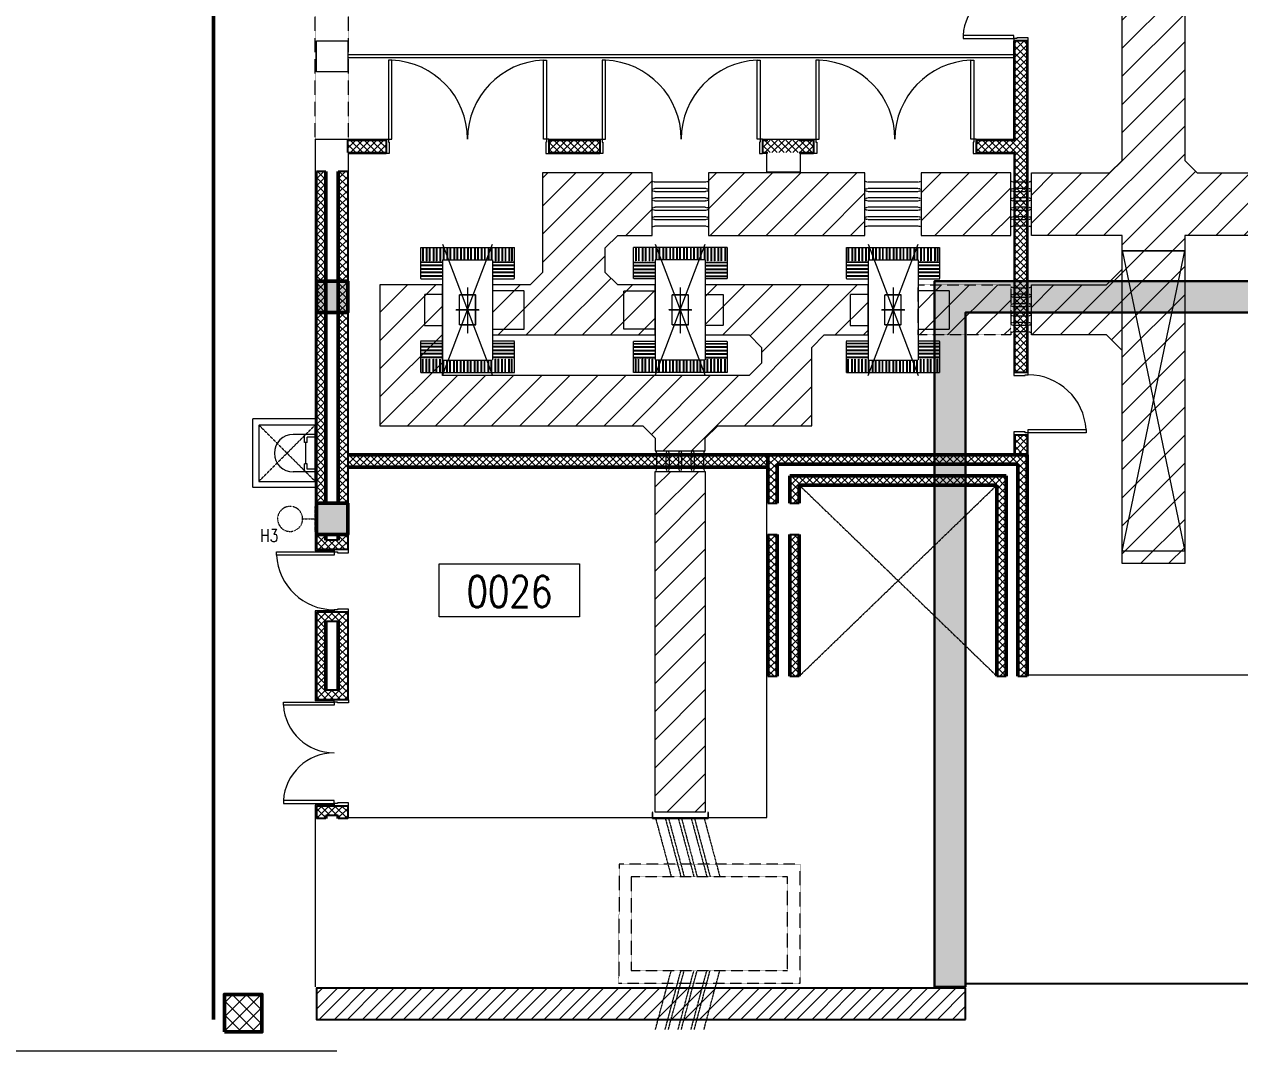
# Model space of a CAD drawing. Header units: inches. Extents: x 228171 to 360635, y 96017 to 200731.
# Drawn here: x 295828 to 315250, y 96431 to 112837 of the extents above; entities that cross this region are included whole.
import ezdxf
from ezdxf.enums import TextEntityAlignment as Align

# ---------------------------------------------------------------- set-up
doc = ezdxf.new("R2010")
doc.units = ezdxf.units.IN
doc.header["$MEASUREMENT"] = 0
for name, pattern in [('Lower Floor$0$1841-3002-001$0$HIDDEN', [9.525, 6.35, -3.175]), ('Lower Floor$0$HIDDEN', [9.525, 6.35, -3.175]), ('Lower Floor$0$HIDDEN2', [4.7625, 3.175, -1.5875])]:
    doc.linetypes.add(name, pattern=pattern)
for name, color, linetype, lineweight in [('COLUMN - Lower Floor$0$A-G250-M-Walls-Blockwork-BP8A', 251, 'Continuous', 25), ('COLUMN - Lower Floor$0$A-G250-M-Walls-Concrete', 251, 'Continuous', 30), ('COLUMN - Lower Floor$0$A-G26-M-Columns-Concrete', 251, 'Continuous', 50), ('COLUMN - Lower Floor$0$A-G26-M-Columns-Concrete-BP8A', 251, 'Continuous', 50), ('COLUMN - Lower Floor$0$A-G262-H-Columns', 251, 'Continuous', 9), ('COLUMN - Lower Floor$0$A-G262-H-Columns-BP8A', 251, 'Continuous', 9), ('Lower Floor$0$A-G250-G-Walls-Low-Level', 251, 'Continuous', 15), ('Lower Floor$0$A-G250-H-Trench', 251, 'Continuous', 9), ('Lower Floor$0$A-G250-M-Trench', 251, 'Continuous', 9), ('Lower Floor$0$A-G250-M-Walls-Blockwork', 251, 'Continuous', 25), ('Lower Floor$0$A-G252-H-Internal-Walls', 251, 'Continuous', 9), ('Lower Floor$0$A-G312-M-Wall-Finish-Plaster', 7, 'Continuous', 15), ('Lower Floor$0$A-G322-M-Door', 251, 'Continuous', 15), ('Lower Floor$0$A-G4-M-Furniture-and-Fittings', 251, 'Continuous', 9), ('Lower Floor$0$A-G541-M-Wall-Lights-100', 251, 'Lower Floor$0$HIDDEN2', 9), ('Lower Floor$0$A-Z036-G-Void-Symbology', 251, 'Continuous', 9), ('Lower Floor$0$Z-Z001-S-Room-Name-Identification-250', 7, 'Continuous', 25), ('Lower Floor$0$Z-Z020-A-Xref', 251, 'Continuous', 25)]:
    doc.layers.add(name, color=color, linetype=linetype, lineweight=lineweight)
doc.layers.add('Lower Floor$0$A-G541-M-Light-Symbol-Text-100', color=251, linetype='Continuous', lineweight=9, plot=False)
doc.layers.add('Z-Z020-A-Xref', color=7, linetype='Continuous')
doc.styles.add('Lower Floor$0$ST1', font='romans.shx', dxfattribs={"width": 0.8})
doc.styles.add('Lower Floor$0$Tag-RomanS', font='romans.shx', dxfattribs={"width": 0.8})
pattern_1 = [(45, (189220.63, 257263.14), (-224.5064, 224.5064), [])]
pattern_2 = [(45, (189220.635, 257263.144), (-56.1266, 56.1266), []), (135, (189220.635, 257263.144), (-56.1266, -56.1266), [])]

# ---------------------------------------------------------------- blocks, each defined once
blk = doc.blocks.new('COLUMN - Lower Floor')
at = {"layer": 'COLUMN - Lower Floor$0$A-G262-H-Columns'}
for points in [[(121650, -159812), (121150, -159812), (121150, -148532), (121150, -148532), (134025, -148532), (134025, -142332), (136425, -142332), (136425, -131229), (126875, -131229), (126875, -131074), (121057, -125821), (121393, -125452), (127239, -130729), (136925, -130729), (136925, -142832), (134525, -142832), (134525, -149032), (121650, -149032), (121650, -159812)], [(111775, -148532), (111275, -148532), (111275, -149032), (111775, -149032)], [(111775, -152082), (111275, -152082), (111275, -152582), (111775, -152582)]]:
    blk.add_hatch(color=256, dxfattribs=at).paths.add_polyline_path(points)
at = {"layer": 'COLUMN - Lower Floor$0$A-G262-H-Columns-BP8A'}
h = blk.add_hatch(dxfattribs=at)
h.set_pattern_fill('ANSI31', color=256, scale=100, style=0)
h.set_pattern_definition([(45, (0, 0), (-224.5064, 224.5064), [])])
h.paths.add_polyline_path([(121650, -160332), (121650, -159832), (111275, -159832), (111275, -160332)])
h = blk.add_hatch(dxfattribs=at)
h.set_pattern_fill('ANSI37', color=256, scale=50, style=0)
h.set_pattern_definition([(45, (0, 0), (-112.2532, 112.2532), []), (135, (0, 0), (-112.2532, -112.2532), [])])
h.paths.add_polyline_path([(109805, -160532), (110405, -160532), (110405, -159932), (109805, -159932)])
at = {"layer": 'COLUMN - Lower Floor$0$A-G250-M-Walls-Blockwork-BP8A', "elevation": 0}
blk.add_lwpolyline([(121650, -160332), (121650, -159832), (111275, -159832), (111275, -160332), (121650, -160332)], close=True, dxfattribs=at)
at = {"layer": 'COLUMN - Lower Floor$0$A-G250-M-Walls-Concrete'}
blk.add_lwpolyline([(121650, -159812), (121150, -159812), (121150, -148532), (121150, -148532), (134025, -148532), (134025, -142332), (136425, -142332), (136425, -131229), (126875, -131229), (126875, -131074), (121057, -125821), (121393, -125452), (127239, -130729), (136925, -130729), (136925, -142832), (134525, -142832), (134525, -149032), (121650, -149032), (121650, -159812)], close=True, dxfattribs=at)
at = {"layer": 'COLUMN - Lower Floor$0$A-G26-M-Columns-Concrete'}
for points in [[(111775, -148532), (111275, -148532), (111275, -149032), (111775, -149032)], [(111775, -152082), (111275, -152082), (111275, -152582), (111775, -152582)]]:
    blk.add_lwpolyline(points, close=True, dxfattribs=at)
at = {"layer": 'COLUMN - Lower Floor$0$A-G26-M-Columns-Concrete-BP8A'}
blk.add_lwpolyline([(109805, -160532), (110405, -160532), (110405, -159932), (109805, -159932)], close=True, dxfattribs=at)
blk = doc.blocks.new('Lower Floor$0$d1700-230')
at = {"layer": 'Lower Floor$0$A-G322-M-Door'}
for points in [[(118932, -144096), (118932, -143284), (118882, -143284), (118882, -144096)], [(120456, -144096), (120456, -143284), (120506, -143284), (120506, -144096)], [(118894, -144146), (118882, -144146), (118882, -144096), (118844, -144096), (118844, -144326), (118894, -144326)], [(120494, -144146), (120506, -144146), (120506, -144096), (120544, -144096), (120544, -144326), (120494, -144326)]]:
    blk.add_lwpolyline(points, close=True, dxfattribs=at)
for centre, start, end in [((118879, -144097), 0.0792, 86.2819), ((120509, -144097), 93.7181, 179.9208)]:
    blk.add_arc(centre, 815, start, end, dxfattribs=at)
blk = doc.blocks.new('Lower Floor$0$d2600-230')
at = {"layer": 'Lower Floor$0$A-G322-M-Door'}
for points in [[(88, 230), (88, 1492), (38, 1492), (38, 230)], [(2512, 230), (2512, 1492), (2562, 1492), (2562, 230)]]:
    blk.add_lwpolyline(points, close=True, dxfattribs=at)
for points in [[(50, 180), (50, 0), (0, 0), (0, 230), (38, 230), (38, 180), (50, 180)], [(2550, 180), (2550, 0), (2600, 0), (2600, 230), (2562, 230), (2562, 180), (2550, 180)]]:
    blk.add_lwpolyline(points, dxfattribs=at)
for centre, start, end in [((36, 229), 0.0324, 87.652), ((2564, 229), 92.348, 179.9676)]:
    blk.add_arc(centre, 1264, start, end, dxfattribs=at)
blk = doc.blocks.new('Lower Floor$0$d1000-230')
at = {"layer": 'Lower Floor$0$A-G322-M-Door'}
for p, q in [((-962, 180), (-962, 230)), ((-950, 180), (-962, 180)), ((-38, 180), (-50, 180))]:
    blk.add_line(p, q, dxfattribs=at)
blk.add_lwpolyline([(-88, 1154), (-38, 1154), (-38, 230), (-88, 230)], close=True, dxfattribs=at)
for points in [[(-962, 230), (-1000, 230), (-1000, 0), (-950, 0), (-950, 180)], [(-50, 180), (-50, 0), (0, 0), (0, 230), (-38, 230), (-38, 180)]]:
    blk.add_lwpolyline(points, dxfattribs=at)
blk.add_arc((-36, 229), 926, 93.2289, 179.9647, dxfattribs=at)
blk = doc.blocks.new('Lower Floor$0$tr')
at = {"linetype": 'Lower Floor$0$HIDDEN', "ltscale": 0.02}
for p, q in [((306, 903), (-306, 903)), ((-306, 903), (-306, 399)), ((306, 399), (306, 903)), ((-1000, -750), (-1000, 749)), ((-500, 749), (-1000, 749)), ((-1000, 714), (-785, 714)), ((-1000, 704), (-785, 704)), ((-1000, 670), (-785, 670)), ((-1000, 660), (-785, 660)), ((-1000, 609), (-785, 609)), ((-1000, 599), (-785, 599)), ((-785, 704), (-785, 714)), ((-785, 660), (-785, 670)), ((-785, 599), (-785, 609)), ((-766, 749), (-766, 399)), ((-756, 749), (-756, 399)), ((-716, 749), (-716, 399)), ((-706, 749), (-706, 399)), ((-656, 749), (-656, 399)), ((-646, 749), (-646, 399)), ((-606, 749), (-606, 399)), ((-596, 749), (-596, 399)), ((-546, 749), (-546, 399)), ((-536, 749), (-536, 399)), ((-500, 399), (-500, 749)), ((500, 749), (500, 399)), ((1000, 749), (500, 749)), ((534, 749), (534, 399)), ((544, 749), (544, 399)), ((584, 749), (584, 399)), ((594, 749), (594, 399)), ((644, 749), (644, 399)), ((654, 749), (654, 399)), ((694, 749), (694, 399)), ((704, 749), (704, 399)), ((754, 749), (754, 399)), ((764, 749), (764, 399)), ((785, 704), (785, 714)), ((1000, 714), (785, 714)), ((1000, 704), (785, 704)), ((785, 660), (785, 670)), ((1000, 670), (785, 670)), ((1000, 660), (785, 660)), ((785, 599), (785, 609)), ((1000, 609), (785, 609)), ((1000, 599), (785, 599)), ((1000, -750), (1000, 749)), ((-1000, 560), (-785, 560)), ((-1000, 550), (-785, 550)), ((-1000, 499), (-785, 499)), ((-1000, 489), (-785, 489)), ((-1000, 450), (-785, 450)), ((-1000, 440), (-785, 440)), ((-1000, 389), (-800, 389)), ((-800, -400), (-800, 400)), ((-800, 400), (800, 400)), ((-785, 550), (-785, 560)), ((-785, 489), (-785, 499)), ((-785, 440), (-785, 450)), ((785, 550), (785, 560)), ((1000, 560), (785, 560)), ((1000, 550), (785, 550)), ((785, 489), (785, 499)), ((1000, 499), (785, 499)), ((1000, 489), (785, 489)), ((785, 440), (785, 450)), ((1000, 450), (785, 450)), ((1000, 440), (785, 440)), ((800, -400), (800, 400)), ((1000, 389), (800, 389)), ((-1000, 379), (-800, 379)), ((-1000, 340), (-800, 340)), ((-1000, 330), (-800, 330)), ((-1000, 279), (-800, 279)), ((-1000, 269), (-800, 269)), ((-1000, 230), (-800, 230)), ((-1000, 220), (-800, 220)), ((1000, 379), (800, 379)), ((1000, 340), (800, 340)), ((1000, 330), (800, 330)), ((1000, 279), (800, 279)), ((1000, 269), (800, 269)), ((1000, 230), (800, 230)), ((1000, 220), (800, 220)), ((-1000, 169), (-800, 169)), ((-1000, 159), (-800, 159)), ((-1000, 120), (-800, 120)), ((-1000, 110), (-800, 110)), ((-1000, 59), (-800, 59)), ((-1000, 49), (-800, 49)), ((-1000, 10), (-800, 10)), ((240, 130), (-240, 130)), ((-240, -130), (-240, 130)), ((-240, 129), (-240, -131)), ((240, 129), (-240, 129)), ((0, -186), (0, 186)), ((0, 185), (0, -186)), ((240, -130), (240, 130)), ((240, 129), (240, -131)), ((1000, 169), (800, 169)), ((1000, 159), (800, 159)), ((1000, 120), (800, 120)), ((1000, 110), (800, 110)), ((1000, 59), (800, 59)), ((1000, 49), (800, 49)), ((1000, 10), (800, 10)), ((-1000, 0), (-800, 0)), ((-1000, -51), (-800, -51)), ((-1000, -61), (-800, -61)), ((-1000, -100), (-800, -100)), ((-1000, -110), (-800, -110)), ((-1000, -161), (-800, -161)), ((-1000, -171), (-800, -171)), ((-357, 0), (376, 0)), ((-357, 0), (376, 0)), ((240, -130), (-240, -130)), ((240, -131), (-240, -131)), ((1000, 0), (800, 0)), ((1000, -51), (800, -51)), ((1000, -61), (800, -61)), ((1000, -100), (800, -100)), ((1000, -110), (800, -110)), ((1000, -161), (800, -161)), ((1000, -171), (800, -171)), ((-1000, -210), (-800, -210)), ((-1000, -220), (-800, -220)), ((-1000, -271), (-800, -271)), ((-1000, -281), (-800, -281)), ((-1000, -320), (-800, -320)), ((-1000, -330), (-800, -330)), ((-1000, -381), (-800, -381)), ((1000, -210), (800, -210)), ((1000, -220), (800, -220)), ((1000, -271), (800, -271)), ((1000, -281), (800, -281)), ((1000, -320), (800, -320)), ((1000, -330), (800, -330)), ((1000, -381), (800, -381)), ((-1000, -391), (-800, -391)), ((-1000, -430), (-785, -430)), ((-1000, -440), (-785, -440)), ((-1000, -491), (-785, -491)), ((-1000, -501), (-785, -501)), ((-1000, -540), (-785, -540)), ((-1000, -550), (-785, -550)), ((-800, -400), (800, -400)), ((-785, -440), (-785, -430)), ((-785, -501), (-785, -491)), ((-785, -550), (-785, -540)), ((-766, -400), (-766, -750)), ((-756, -400), (-756, -750)), ((-716, -400), (-716, -750)), ((-706, -400), (-706, -750)), ((-656, -400), (-656, -750)), ((-646, -400), (-646, -750)), ((-606, -400), (-606, -750)), ((-596, -400), (-596, -750)), ((-546, -400), (-546, -750)), ((-536, -400), (-536, -750)), ((-500, -750), (-500, -400)), ((-246, -400), (-246, -686)), ((246, -686), (246, -400)), ((500, -400), (500, -750)), ((534, -400), (534, -750)), ((544, -400), (544, -750)), ((584, -400), (584, -750)), ((594, -400), (594, -750)), ((644, -400), (644, -750)), ((654, -400), (654, -750)), ((694, -400), (694, -750)), ((704, -400), (704, -750)), ((754, -400), (754, -750)), ((764, -400), (764, -750)), ((1000, -430), (785, -430)), ((1000, -440), (785, -440)), ((785, -501), (785, -491)), ((1000, -491), (785, -491)), ((1000, -501), (785, -501)), ((785, -550), (785, -540)), ((1000, -540), (785, -540)), ((1000, -550), (785, -550)), ((1000, -391), (800, -391)), ((-1000, -601), (-785, -601)), ((-1000, -611), (-785, -611)), ((-1000, -650), (-785, -650)), ((-1000, -660), (-785, -660)), ((-1000, -711), (-785, -711)), ((-1000, -721), (-785, -721)), ((-1000, -750), (-500, -750)), ((-785, -611), (-785, -601)), ((-785, -660), (-785, -650)), ((-785, -721), (-785, -711)), ((-246, -686), (246, -686)), ((500, -750), (1000, -750)), ((785, -611), (785, -601)), ((1000, -601), (785, -601)), ((1000, -611), (785, -611)), ((785, -660), (785, -650)), ((1000, -650), (785, -650)), ((1000, -660), (785, -660)), ((785, -721), (785, -711)), ((1000, -711), (785, -711)), ((1000, -721), (785, -721))]:
    blk.add_line(p, q, dxfattribs=at)
blk = doc.blocks.new('Lower Floor$0$tag-roomname')
at = {"linetype": 'Continuous', "lineweight": 15}
blk.add_lwpolyline([(-4.48, 3.381), (4.48, 3.381), (4.48, 0), (-4.48, 0)], close=True, dxfattribs=at)
at = {"lineweight": 25, "ltscale": 0.01, "style": 'Lower Floor$0$Tag-RomanS', "width": 0.8}
blk.add_attdef('ROOM_NO_2', text='', height=2, dxfattribs=at).set_placement((0, 1.612), align=Align.MIDDLE_CENTER)
at = {"linetype": 'ByBlock', "lineweight": 35, "ltscale": 0.01, "style": 'Lower Floor$0$Tag-RomanS', "width": 0.8, "flags": 1}
for tag, p in [('ROOM_NAME_1', (0, -2.288)), ('ROOM_NAME_2', (0, -5.744))]:
    blk.add_attdef(tag, text='', height=2.5, dxfattribs=at).set_placement(p, align=Align.MIDDLE_CENTER)
blk = doc.blocks.new('Lower Floor$0$E-H3')
at = {"ltscale": 0.02}
for p, q in [((0, 200), (0, 0)), ((200, 0), (-200, 0))]:
    blk.add_line(p, q, dxfattribs=at)
blk.add_circle((0, 400), 200, dxfattribs=at)
at = {"layer": 'Lower Floor$0$A-G541-M-Light-Symbol-Text-100', "style": 'Lower Floor$0$ST1', "width": 0.8}
blk.add_attdef('H3', (323, 96), '', height=200, dxfattribs=at)

msp = doc.modelspace()

# ---------------------------------------------------------------- hatches: boundary and pattern name
at = {"layer": 'Lower Floor$0$A-G250-H-Trench'}
h = msp.add_hatch(dxfattribs=at)
h.set_pattern_fill('LINE', color=256, scale=100, angle=45, style=0)
h.set_pattern_definition(pattern_1)
h.paths.add_polyline_path([(319570.7, 109461.5), (314370.7, 109461.5), (314370.7, 104216), (313370.7, 104216), (313370.7, 107621.1), (313120.7, 107871.1), (311920.7, 107871.1), (311920.7, 108671.1), (313120.7, 108671.1), (313370.7, 108921.1), (313372.7, 109216), (314370.7, 109216), (313370.7, 109216), (313370.7, 109461.5), (311920.7, 109461.5), (311920.7, 110461.5), (313170.7, 110461.5), (313370.7, 110661.5), (313370.7, 116066), (314570.7, 116066), (314570.7, 115516), (314770.7, 115316), (320770.7, 115316), (320770.7, 114316), (314570.7, 114316), (314370.7, 114116), (314370.7, 110661.5), (314570.7, 110461.5), (319570.7, 110461.5), (319570.7, 111416), (320570.7, 111416), (320570.7, 104216), (319570.7, 104216)])
h = msp.add_hatch(dxfattribs=at)
h.set_pattern_fill('LINE', color=256, scale=100, angle=45, style=0)
h.set_pattern_definition(pattern_1)
h.paths.add_polyline_path([(305860.7, 110461.5), (304110.7, 110461.5), (304110.7, 108871.1), (303910.7, 108671.1), (303310.7, 108671.1), (303310.7, 107871.1), (305910.7, 107871.1), (305910.7, 108671.1), (305310.7, 108671.1), (305110.7, 108871.1), (305110.7, 109261.5), (305310.7, 109461.5), (305860.7, 109461.5)])
h = msp.add_hatch(dxfattribs=at)
h.set_pattern_fill('LINE', color=256, scale=100, angle=45, style=0)
h.set_pattern_definition(pattern_1)
h.paths.add_polyline_path([(309260.7, 109461.5), (309260.7, 110461.5), (306760.4, 110461.5), (306760.4, 109461.5)])
h = msp.add_hatch(dxfattribs=at)
h.set_pattern_fill('LINE', color=256, scale=100, angle=45, style=0)
h.set_pattern_definition(pattern_1)
h.paths.add_polyline_path([(310160.4, 110461.5), (310160.4, 109461.5), (311590.7, 109461.5), (311590.7, 110461.5)])
h = msp.add_hatch(dxfattribs=at)
h.set_pattern_fill('LINE', color=256, scale=100, angle=45, style=0)
h.set_pattern_definition(pattern_1)
h.paths.add_polyline_path([(306710.7, 106021.5), (306710.7, 106221.1), (306910.7, 106421.1), (308410.7, 106421.1), (308410.7, 107671.1), (308610.7, 107871.1), (309310.7, 107871.1), (309310.7, 108671.1), (306710.7, 108671.1), (306710.7, 107871.1), (307410.7, 107871.1), (307610.7, 107671.1), (307610.7, 107421.1), (307410.7, 107221.1), (302511.5, 107221.1), (302510.7, 107671.1), (302510.7, 107871.1), (302510.7, 108671.1), (301511.5, 108671.1), (301511.5, 106421.1), (305710.7, 106421.1), (305910.7, 106221.1), (305910.7, 106021.5)])
h = msp.add_hatch(dxfattribs=at)
h.set_pattern_fill('LINE', color=256, scale=100, angle=45, style=0)
h.set_pattern_definition(pattern_1)
h.paths.add_polyline_path([(310110.7, 108671.1), (311590.7, 108671.1), (311590.7, 107871.1), (310110.7, 107871.1)])
h = msp.add_hatch(dxfattribs=at)
h.set_pattern_fill('LINE', color=256, scale=100, angle=45, style=0)
h.set_pattern_definition(pattern_1)
h.paths.add_polyline_path([(306710.7, 105691.5), (306710.7, 100241.5), (305910.7, 100241.5), (305910.7, 105691.5)])
h = msp.add_hatch(dxfattribs=at)
h.set_pattern_fill('LINE', color=256, scale=100, angle=45, style=0)
h.set_pattern_definition(pattern_1)
h.paths.add_polyline_path([(310870.6, 96931), (310870.6, 97431), (300495.7, 97431), (300495.7, 96931)])
at = {"layer": 'Lower Floor$0$A-G252-H-Internal-Walls'}
h = msp.add_hatch(dxfattribs=at)
h.set_pattern_fill('ANSI37', color=256, scale=25, style=0)
h.set_pattern_definition(pattern_2)
h.paths.add_polyline_path([(311855.7, 112571), (311655.7, 112571), (311655.7, 110986.5), (311040.7, 110986.5), (311040.7, 110786.5), (311655.7, 110786.5), (311655.7, 107271.5), (311855.7, 107271.5)])
h = msp.add_hatch(dxfattribs=at)
h.set_pattern_fill('ANSI37', color=256, scale=25, style=0)
h.set_pattern_definition(pattern_2)
h.paths.add_polyline_path([(300995.7, 110986.5), (300995.7, 110786.5), (301610.7, 110786.5), (301610.7, 110986.5)])
h = msp.add_hatch(dxfattribs=at)
h.set_pattern_fill('ANSI37', color=256, scale=25, style=0)
h.set_pattern_definition(pattern_2)
h.paths.add_polyline_path([(304210.7, 110986.5), (304210.7, 110786.5), (305025.7, 110786.5), (305025.7, 110986.5)])
h = msp.add_hatch(dxfattribs=at)
h.set_pattern_fill('ANSI37', color=256, scale=25, style=0)
h.set_pattern_definition(pattern_2)
h.paths.add_polyline_path([(308440.7, 110986.5), (307625.7, 110986.5), (307625.7, 110786.5), (308440.7, 110786.5)])
h = msp.add_hatch(dxfattribs=at)
h.set_pattern_fill('ANSI37', color=256, scale=25, style=0)
h.set_pattern_definition([(45, (188870.635, 257263.144), (-56.1266, 56.1266), []), (135, (188870.635, 257263.144), (-56.1266, -56.1266), [])])
h.paths.add_polyline_path([(300645.7, 110486.5), (300495.7, 110486.5), (300495.7, 105181), (300645.7, 105181)])
h = msp.add_hatch(dxfattribs=at)
h.set_pattern_fill('ANSI37', color=256, scale=25, style=0)
h.set_pattern_definition(pattern_2)
h.paths.add_polyline_path([(300995.7, 110486.5), (300845.7, 110486.5), (300845.7, 105181), (300995.7, 105181)])
h = msp.add_hatch(dxfattribs=at)
h.set_pattern_fill('ANSI37', color=256, scale=25, style=0)
h.set_pattern_definition(pattern_2)
h.paths.add_polyline_path([(311655.7, 105956.5), (311855.7, 105956.5), (311855.7, 106271.5), (311655.7, 106271.5)])
h = msp.add_hatch(dxfattribs=at)
h.set_pattern_fill('ANSI37', color=256, scale=25, style=0)
h.set_pattern_definition(pattern_2)
h.paths.add_polyline_path([(307710.7, 105756.5), (307710.7, 105956.5), (300995.7, 105956.5), (300995.7, 105756.5)])
h = msp.add_hatch(dxfattribs=at)
h.set_pattern_fill('ANSI37', color=256, scale=25, style=0)
h.set_pattern_definition(pattern_2)
h.paths.add_polyline_path([(311705.7, 102416), (311855.7, 102416), (311855.7, 105956.5), (307725.7, 105956.5), (307710.7, 105956.5), (307710.7, 105181), (307860.7, 105181), (307860.7, 105806.5), (311705.7, 105806.5)])
h = msp.add_hatch(dxfattribs=at)
h.set_pattern_fill('ANSI37', color=256, scale=25, style=0)
h.set_pattern_definition(pattern_2)
h.paths.add_polyline_path([(311370.7, 102416), (311520.7, 102416), (311520.7, 105621.5), (308060.7, 105621.5), (308060.7, 105181), (308210.7, 105181), (308210.7, 105471.5), (311370.7, 105471.5)])
h = msp.add_hatch(dxfattribs=at)
h.set_pattern_fill('ANSI37', color=256, scale=25, style=0)
h.set_pattern_definition(pattern_2)
h.paths.add_polyline_path([(300995.7, 104681), (300845.7, 104681), (300845.7, 104591), (300645.7, 104591), (300645.7, 104681), (300495.7, 104681), (300495.7, 104441), (300995.7, 104441)])
h = msp.add_hatch(dxfattribs=at)
h.set_pattern_fill('ANSI37', color=256, scale=25, style=0)
h.set_pattern_definition(pattern_2)
h.paths.add_polyline_path([(307860.7, 104681), (307710.7, 104681), (307710.7, 102416), (307860.7, 102416)])
h = msp.add_hatch(dxfattribs=at)
h.set_pattern_fill('ANSI37', color=256, scale=25, style=0)
h.set_pattern_definition(pattern_2)
h.paths.add_polyline_path([(308210.7, 104681), (308060.7, 104681), (308060.7, 102416), (308210.7, 102416)])
h = msp.add_hatch(dxfattribs=at)
h.set_pattern_fill('ANSI37', color=256, scale=25, style=0)
h.set_pattern_definition(pattern_2)
h.paths.add_polyline_path([(300995.7, 103441), (300495.7, 103441), (300495.7, 102041.5), (300995.7, 102041.5)])
h.paths.add_polyline_path([(300845.7, 102191.5), (300645.7, 102191.5), (300645.7, 103291), (300845.7, 103291)], flags=16)
h = msp.add_hatch(dxfattribs=at)
h.set_pattern_fill('ANSI37', color=256, scale=25, style=0)
h.set_pattern_definition(pattern_2)
h.paths.add_polyline_path([(300995.7, 100341.5), (300495.7, 100341.5), (300495.7, 100141.5), (300645.7, 100141.5), (300645.7, 100191.5), (300845.7, 100191.5), (300845.7, 100141.5), (300995.7, 100141.5)])

# ---------------------------------------------------------------- linework, layer by layer
for p, q in [((323245.7, 108731), (310370.6, 108731, 0)), ((310370.6, 108731), (310370.6, 97451)), ((323745.7, 108231), (310870.6, 108231)), ((310870.6, 108231), (310870.6, 97451)), ((310370.6, 97451), (310870.6, 97451))]:
    msp.add_line(p, q)
at = {"layer": 'Lower Floor$0$A-G250-G-Walls-Low-Level', "lineweight": 50}
msp.add_line((298854.2, 96931), (298854.2, 120595.7), dxfattribs=at)
at = {"layer": 'Lower Floor$0$A-G250-M-Trench', "ltscale": 0.04}
for p, q in [((313370.7, 109226), (314370.7, 104416)), ((313370.7, 104416), (314370.7, 109216))]:
    msp.add_line(p, q, dxfattribs=at)
at = {"layer": 'Lower Floor$0$A-G250-M-Trench', "linetype": 'Lower Floor$0$HIDDEN', "ltscale": 0.02}
for p, q in [((305914.3, 100151.3, 0), (306166.1, 99211.5, 0)), ((306069.5, 100151.3, 0), (306321.4, 99211.5, 0)), ((306121.3, 100151.3, 0), (306373.1, 99211.5, 0)), ((306276.6, 100151.3, 0), (306528.4, 99211.5)), ((306328.4, 100151.3, 0), (306580.2, 99211.5)), ((306483.7, 100151.3, 0), (306735.5, 99211.5)), ((306535.4, 100151.3, 0), (306787.3, 99211.5)), ((306690.7, 100151.3, 0), (306942.5, 99211.5)), ((305914.3, 96771.6, 0), (306166.1, 97711.5, 0)), ((306069.5, 96771.6, 0), (306321.4, 97711.5, 0)), ((306121.3, 96771.6, 0), (306373.1, 97711.5, 0)), ((306276.6, 96771.6, 0), (306528.4, 97711.5)), ((306328.4, 96771.6, 0), (306580.2, 97711.5)), ((306483.7, 96771.6, 0), (306735.5, 97711.5)), ((306535.4, 96771.6, 0), (306787.3, 97711.5)), ((306690.7, 96771.6, 0), (306942.5, 97711.5))]:
    msp.add_line(p, q, dxfattribs=at)
at = {"layer": 'Lower Floor$0$A-G250-M-Trench', "ltscale": 0.04, "elevation": 0}
for points in [[(319570.7, 109461.5), (314370.7, 109461.5), (314370.7, 104216), (313370.7, 104216), (313370.7, 107621.1), (313120.7, 107871.1), (311920.7, 107871.1), (311920.7, 108671.1), (313120.7, 108671.1), (313370.7, 108921.1), (313372.7, 109216), (314370.7, 109216), (313370.7, 109216), (313370.7, 109461.5), (311920.7, 109461.5), (311920.7, 110461.5), (313170.7, 110461.5), (313370.7, 110661.5), (313370.7, 116066), (314570.7, 116066), (314570.7, 115516), (314770.7, 115316), (320770.7, 115316)], [(320770.7, 114316), (314570.7, 114316), (314370.7, 114116), (314370.7, 110661.5), (314570.7, 110461.5), (319570.7, 110461.5)], [(302510.7, 107221.1), (303310.7, 109321.1)], [(302510.7, 109321.1), (303310.7, 107221.1)], [(305910.5, 107221.1), (306710.5, 109321.1)], [(305910.5, 109321.1), (306710.5, 107221.1)], [(309310.6, 107221.3), (310110.6, 109321.3)], [(309310.6, 109321.3), (310110.6, 107221.3)]]:
    msp.add_lwpolyline(points, dxfattribs=at)
for points in [[(305860.7, 110461.5), (304110.7, 110461.5), (304110.7, 108871.1), (303910.7, 108671.1), (303310.7, 108671.1), (303310.7, 107871.1), (305910.7, 107871.1), (305910.7, 108671.1), (305310.7, 108671.1), (305110.7, 108871.1), (305110.7, 109261.5), (305310.7, 109461.5), (305860.7, 109461.5), (305860.7, 110461.5)], [(309260.7, 109461.5), (309260.7, 110461.5), (306760.4, 110461.5), (306760.4, 109461.5), (309260.7, 109461.5)], [(310160.4, 110461.5), (310160.4, 109461.5), (311590.7, 109461.5), (311590.7, 110461.5), (310160.4, 110461.5)], [(313370.7, 104416), (313370.7, 109216), (314370.7, 109216), (314370.7, 104416)], [(306710.7, 106021.5), (306710.7, 106221.1), (306910.7, 106421.1), (308410.7, 106421.1), (308410.7, 107671.1), (308610.7, 107871.1), (309310.7, 107871.1), (309310.7, 108671.1), (306710.7, 108671.1), (306710.7, 107871.1), (307410.7, 107871.1), (307610.7, 107671.1), (307610.7, 107421.1), (307410.7, 107221.1), (302511.5, 107221.1), (302510.7, 107671.1), (302510.7, 107871.1), (302510.7, 107871.1), (302510.7, 108671.1), (301511.5, 108671.1), (301511.5, 106421.1), (305710.7, 106421.1), (305910.7, 106221.1), (305910.7, 106021.5)], [(306710.7, 105691.5), (306710.7, 100241.5), (305910.7, 100241.5), (305910.7, 105691.5)], [(310870.6, 96931), (310870.6, 97431), (300495.7, 97431), (300495.7, 96931), (310870.6, 96931)]]:
    msp.add_lwpolyline(points, close=True, dxfattribs=at)
at = {"layer": 'Lower Floor$0$A-G250-M-Trench', "linetype": 'Lower Floor$0$HIDDEN', "ltscale": 0.02, "elevation": 0}
for points in [[(306760.4, 110324.9), (306710.4, 110311.5), (305910.7, 110311.5), (305860.7, 110324.9)], [(310160.4, 110324.9), (310110.4, 110311.5), (309310.7, 110311.5), (309260.7, 110324.9)], [(311920.7, 110324.9), (311870.7, 110311.5), (311640.7, 110311.5), (311590.7, 110324.9)], [(311920.7, 110461.5), (312055.7, 110461.5)], [(306760.4, 110198.1), (306710.4, 110211.5), (305910.7, 110211.5), (305860.7, 110198.1)], [(306760.4, 110174.9), (306710.4, 110161.5), (305910.7, 110161.5), (305860.7, 110174.9)], [(310160.4, 110198.1), (310110.4, 110211.5), (309310.7, 110211.5), (309260.7, 110198.1)], [(310160.4, 110174.9), (310110.4, 110161.5), (309310.7, 110161.5), (309260.7, 110174.9)], [(311920.7, 110198.1), (311870.7, 110211.5), (311640.7, 110211.5), (311590.7, 110198.1)], [(311920.7, 110174.9), (311870.7, 110161.5), (311640.7, 110161.5), (311590.7, 110174.9)], [(306760.4, 110048.1), (306710.4, 110061.5), (305910.7, 110061.5), (305860.7, 110048.1)], [(306760.4, 110024.9), (306710.4, 110011.5), (305910.7, 110011.5), (305860.7, 110024.9)], [(310160.4, 110048.1), (310110.4, 110061.5), (309310.7, 110061.5), (309260.7, 110048.1)], [(310160.4, 110024.9), (310110.4, 110011.5), (309310.7, 110011.5), (309260.7, 110024.9)], [(311920.7, 110048.1), (311870.7, 110061.5), (311640.7, 110061.5), (311590.7, 110048.1)], [(311920.7, 110024.9), (311870.7, 110011.5), (311640.7, 110011.5), (311590.7, 110024.9)], [(306760.4, 109898.1), (306710.4, 109911.5), (305910.7, 109911.5), (305860.7, 109898.1)], [(306760.4, 109874.9), (306710.4, 109861.5), (305910.7, 109861.5), (305860.7, 109874.9)], [(306760.4, 109748.1), (306710.4, 109761.5), (305910.7, 109761.5), (305860.7, 109748.1)], [(310160.4, 109898.1), (310110.4, 109911.5), (309310.7, 109911.5), (309260.7, 109898.1)], [(310160.4, 109874.9), (310110.4, 109861.5), (309310.7, 109861.5), (309260.7, 109874.9)], [(310160.4, 109748.1), (310110.4, 109761.5), (309310.7, 109761.5), (309260.7, 109748.1)], [(311920.7, 109898.1), (311870.7, 109911.5), (311640.7, 109911.5), (311590.7, 109898.1)], [(311920.7, 109874.9), (311870.7, 109861.5), (311640.7, 109861.5), (311590.7, 109874.9)], [(311920.7, 109748.1), (311870.7, 109761.5), (311640.7, 109761.5), (311590.7, 109748.1)], [(306760.4, 109724.9), (306710.4, 109711.5), (305910.7, 109711.5), (305860.7, 109724.9)], [(306760.4, 109598.1), (306710.4, 109611.5), (305910.7, 109611.5), (305860.7, 109598.1)], [(310160.4, 109724.9), (310110.4, 109711.5), (309310.7, 109711.5), (309260.7, 109724.9)], [(310160.4, 109598.1), (310110.4, 109611.5), (309310.7, 109611.5), (309260.7, 109598.1)], [(311920.7, 109724.9), (311870.7, 109711.5), (311640.7, 109711.5), (311590.7, 109724.9)], [(311920.7, 109598.1), (311870.7, 109611.5), (311640.7, 109611.5), (311590.7, 109598.1)], [(311920.7, 108634.5), (311870.7, 108621.1), (311640.7, 108621.1), (311590.7, 108634.5)], [(311920.7, 108507.7), (311870.7, 108521.1), (311640.7, 108521.1), (311590.7, 108507.7)], [(311920.7, 108484.5), (311870.7, 108471.1), (311640.7, 108471.1), (311590.7, 108484.5)], [(311920.7, 108357.7), (311870.7, 108371.1), (311640.7, 108371.1), (311590.7, 108357.7)], [(311920.7, 108334.5), (311870.7, 108321.1), (311640.7, 108321.1), (311590.7, 108334.5)], [(311920.7, 108207.7), (311870.7, 108221.1), (311640.7, 108221.1), (311590.7, 108207.7)], [(311920.7, 108184.5), (311870.7, 108171.1), (311640.7, 108171.1), (311590.7, 108184.5)], [(311920.7, 108057.7), (311870.7, 108071.1), (311640.7, 108071.1), (311590.7, 108057.7)], [(311920.7, 108034.5), (311870.7, 108021.1), (311640.7, 108021.1), (311590.7, 108034.5)], [(311920.7, 107907.7), (311870.7, 107921.1), (311640.7, 107921.1), (311590.7, 107907.7)], [(305923.5, 105691.5), (305936.9, 105741.5), (305936.9, 105971.5), (305923.5, 106021.5)], [(306100.3, 105691.5), (306086.9, 105741.5), (306086.9, 105971.5), (306100.3, 106021.5)], [(306123.5, 105691.5), (306136.9, 105741.5), (306136.9, 105971.5), (306123.5, 106021.5)], [(306300.3, 105691.5), (306286.9, 105741.5), (306286.9, 105971.5), (306300.3, 106021.5)], [(306323.5, 105691.5), (306336.9, 105741.5), (306336.9, 105971.5), (306323.5, 106021.5)], [(306500.3, 105691.5), (306486.9, 105741.5), (306486.9, 105971.5), (306500.3, 106021.5)], [(306523.5, 105691.5), (306536.9, 105741.5), (306536.9, 105971.5), (306523.5, 106021.5)], [(306700.3, 105691.5), (306686.9, 105741.5), (306686.9, 105971.5), (306700.3, 106021.5)]]:
    msp.add_lwpolyline(points, dxfattribs=at)
at = {"layer": 'Lower Floor$0$A-G250-M-Trench', "linetype": 'Lower Floor$0$HIDDEN', "ltscale": 0.04, "elevation": 0}
for points in [[(310110.7, 108671.1), (311590.7, 108671.1), (311590.7, 107871.1), (310110.7, 107871.1)], [(305335.6, 99411.5), (305325.6, 97511.5), (308225.6, 97511.5), (308225.6, 99411.5)], [(305525.6, 99211.5), (305525.6, 97711.5), (308025.6, 97711.5), (308025.6, 99211.5)]]:
    msp.add_lwpolyline(points, close=True, dxfattribs=at)
at = {"layer": 'Lower Floor$0$A-G250-M-Trench', "linetype": 'Lower Floor$0$HIDDEN', "ltscale": 0.02, "elevation": 0}
msp.add_lwpolyline([(305860.7, 100241.5), (305860.7, 100141.5), (306760.7, 100141.5), (306760.7, 100241.5), (306748.7, 100241.5), (306748.7, 100153.5), (305872.7, 100153.5), (305872.7, 100241.5)], close=True, dxfattribs=at)
at = {"layer": 'Lower Floor$0$A-G250-M-Walls-Blockwork'}
for p, q in [((311855.7, 112571), (311655.7, 112571)), ((311655.7, 110986.5), (311655.7, 112571)), ((311855.7, 107271.5, 0), (311855.7, 112571)), ((300995.7, 110986.5), (301610.7, 110986.5)), ((300995.7, 110786.5), (300995.7, 110986.5)), ((301610.7, 110986.5), (301610.7, 110786.5)), ((304210.7, 110986.5), (304210.7, 110786.5)), ((304210.7, 110986.5), (305025.7, 110986.5)), ((305025.7, 110986.5), (305025.7, 110786.5)), ((307625.7, 110986.5), (307625.7, 110786.5)), ((307625.7, 110986.5), (307710.7, 110986.5)), ((308210.7, 110986.5), (308440.7, 110986.5)), ((308440.7, 110986.5), (308440.7, 110786.5)), ((311040.7, 110986.5), (311040.7, 110786.5)), ((311040.7, 110986.5), (311655.7, 110986.5)), ((311655.7, 107271.5, 0), (311655.7, 110786.5)), ((300495.7, 110486.5), (300495.7, 105181)), ((300645.7, 110486.5), (300495.7, 110486.5)), ((300995.7, 110486.5), (300845.7, 110486.5)), ((300995.7, 110486.5), (300995.7, 105181)), ((311855.7, 107271.5, 0), (311655.7, 107271.5, 0)), ((311655.7, 106271.5), (311655.7, 105956.5)), ((311855.7, 106271.5), (311655.7, 106271.5)), ((311855.7, 106271.5), (311855.7, 105956.5)), ((300645.7, 105181), (300495.7, 105181)), ((300995.7, 105181), (300845.7, 105181)), ((307710.7, 105181, 0), (307860.7, 105181)), ((308060.7, 105181), (308210.7, 105181)), ((300495.7, 104681), (300495.7, 104441)), ((300645.7, 104681), (300495.7, 104681)), ((300845.7, 104591), (300645.7, 104591)), ((300995.7, 104681), (300845.7, 104681)), ((300995.7, 104681), (300995.7, 104441)), ((307710.7, 104681), (307860.7, 104681)), ((308060.7, 104681), (308210.7, 104681)), ((300995.7, 104441), (300495.7, 104441)), ((300995.7, 103441, 0), (300495.7, 103441, 0)), ((300495.7, 103441), (300495.7, 102041.5)), ((300995.7, 103441, 0), (300995.7, 102041.5)), ((300845.7, 103291), (300645.7, 103291)), ((307710.7, 102416, 0), (307860.7, 102416, 0)), ((308060.7, 102416, 0), (308210.7, 102416, 0)), ((311370.7, 102416, 0), (311520.7, 102416, 0)), ((311705.7, 102416, 0), (311855.7, 102416, 0)), ((300845.7, 102191.5), (300645.7, 102191.5)), ((300995.7, 102041.5), (300495.7, 102041.5)), ((300495.7, 100341.5), (300495.7, 100141.5)), ((300995.7, 100341.5), (300495.7, 100341.5)), ((300995.7, 100341.5), (300995.7, 100141.5)), ((300645.7, 100141.5), (300495.7, 100141.5)), ((300845.7, 100191.5), (300645.7, 100191.5)), ((300995.7, 100141.5), (300845.7, 100141.5))]:
    msp.add_line(p, q, dxfattribs=at)
at = {"layer": 'Lower Floor$0$A-G250-M-Walls-Blockwork', "lineweight": 50}
for p, q in [((300645.7, 110486.5), (300645.7, 105181)), ((300845.7, 105181), (300845.7, 110486.5)), ((307725.7, 105956.5), (300995.7, 105956.5)), ((307710.7, 105956.5), (307710.7, 105181, 0)), ((311855.7, 105956.5), (307725.7, 105956.5)), ((311855.7, 105956.5), (311855.7, 102416)), ((300995.7, 105756.5), (307710.7, 105756.5)), ((311705.7, 105806.5), (307860.7, 105806.5)), ((307860.7, 105806.5), (307860.7, 105181)), ((311705.7, 105806.5), (311705.7, 102416)), ((311520.7, 105621.5), (308060.7, 105621.5)), ((308060.7, 105621.5), (308060.7, 105181)), ((311370.7, 105471.5), (308210.7, 105471.5)), ((308210.7, 105471.5), (308210.7, 105181)), ((311370.7, 102416), (311370.7, 105471.5)), ((311520.7, 102416), (311520.7, 105621.5)), ((300645.7, 104681), (300645.7, 104591)), ((300845.7, 104591), (300845.7, 104681)), ((307710.7, 104681, 0), (307710.7, 102416, 0)), ((307860.7, 104681), (307860.7, 102416, 0)), ((308060.7, 104681), (308060.7, 102416)), ((308210.7, 104681), (308210.7, 102416)), ((300645.7, 103291), (300645.7, 102191.5)), ((300845.7, 102191.5), (300845.7, 103291)), ((300645.7, 100191.5), (300645.7, 100141.5)), ((300845.7, 100141.5), (300845.7, 100191.5))]:
    msp.add_line(p, q, dxfattribs=at)
at = {"layer": 'Lower Floor$0$A-G250-M-Walls-Blockwork', "linetype": 'Lower Floor$0$HIDDEN', "ltscale": 0.1}
msp.add_line((310870.6, 97506, 0), (343144.7, 97506, 0), dxfattribs=at)
at = {"layer": 'Lower Floor$0$A-G250-M-Walls-Blockwork', "elevation": 0}
for points in [[(300995.7, 110786.5), (301610.7, 110786.5)], [(304210.7, 110786.5), (305025.7, 110786.5)], [(307625.7, 110786.5), (307710.7, 110786.5)], [(308210.7, 110786.5), (308440.7, 110786.5)], [(311040.7, 110786.5), (311655.7, 110786.5)]]:
    msp.add_lwpolyline(points, dxfattribs=at)
at = {"layer": 'Lower Floor$0$A-G312-M-Wall-Finish-Plaster'}
for p, q in [((311640.7, 112571), (311655.7, 112571)), ((311640.7, 111001.5), (311640.7, 112571)), ((311855.7, 112571), (311870.7, 112571)), ((311870.7, 107271.5, 0), (311870.7, 112571)), ((311640.7, 112351.5, 0), (300995.7, 112351.5, 0)), ((311640.7, 112301.5, 0), (300995.7, 112301.5, 0)), ((311640.7, 112351.5, 0), (301010.7, 112351.5, 0)), ((311640.7, 112301.5, 0), (301010.7, 112301.5, 0)), ((300475.7, 111001.5), (301610.7, 111001.5)), ((300475.7, 111001.5), (300475.7, 104421)), ((301610.7, 110986.5), (301610.7, 111001.5)), ((304210.7, 110986.5), (304210.7, 111001.5)), ((304210.7, 111001.5), (305025.7, 111001.5)), ((305025.7, 110986.5), (305025.7, 111001.5)), ((307625.7, 110986.5), (307625.7, 111001.5)), ((307625.7, 111001.5), (308440.7, 111001.5)), ((308440.7, 110986.5), (308440.7, 111001.5)), ((311040.7, 110986.5), (311040.7, 111001.5)), ((311040.7, 111001.5), (311640.7, 111001.5)), ((301610.7, 110786.5), (301610.7, 110771.5)), ((304210.7, 110786.5), (304210.7, 110771.5)), ((305025.7, 110786.5), (305025.7, 110771.5)), ((307625.7, 110786.5), (307625.7, 110771.5)), ((307695.7, 110771.5), (307625.7, 110771.5)), ((307695.7, 110471.5), (307695.7, 110771.5)), ((308225.7, 110771.5), (308440.7, 110771.5)), ((308225.7, 110771.5), (308225.7, 110471.5)), ((308440.7, 110786.5), (308440.7, 110771.5)), ((311040.7, 110786.5), (311040.7, 110771.5)), ((308225.7, 110471.5), (307695.7, 110471.5)), ((311655.7, 107271.5, 0), (311640.7, 107271.5, 0)), ((311870.7, 107271.5), (311855.7, 107271.5)), ((311655.7, 106271.5), (311640.7, 106271.5)), ((311640.7, 106271.5), (311640.7, 105971.5)), ((311870.7, 106271.5, 0), (311855.7, 106271.5, 0)), ((311870.7, 102431), (311870.7, 106271.5)), ((311640.7, 105971.5), (307710.7, 105971.5)), ((301010.7, 104441), (301010.7, 105741.5)), ((301010.7, 105741.5), (307695.7, 105741.5)), ((307695.7, 100156.5, 0), (307695.7, 105741.5, 0)), ((300780.7, 104421), (300475.7, 104421)), ((300780.7, 104421), (300780.7, 104441)), ((300995.7, 104441), (301010.7, 104441)), ((300475.7, 103461), (300475.7, 102021.5)), ((300780.7, 103461, 0), (300475.7, 103461, 0)), ((300780.7, 103461, 0), (300780.7, 103441)), ((301010.7, 103441), (300995.7, 103441, 0)), ((301010.7, 102041.5), (301010.7, 103441)), ((322055.7, 102431), (311870.7, 102431)), ((300780.7, 102021.5), (300475.7, 102021.5)), ((300780.7, 102021.5), (300780.7, 102041.5)), ((300995.7, 102041.5), (301010.7, 102041.5)), ((300475.7, 100356.5), (300475.7, 97451)), ((300780.7, 100356.5), (300475.7, 100356.5)), ((300780.7, 100356.5), (300780.7, 100341.5)), ((301010.7, 100341.5), (300995.7, 100341.5)), ((301010.7, 100156.5), (301010.7, 100341.5)), ((301010.7, 100156.5), (307695.7, 100156.5))]:
    msp.add_line(p, q, dxfattribs=at)
at = {"layer": 'Lower Floor$0$A-G312-M-Wall-Finish-Plaster', "elevation": 0}
msp.add_lwpolyline([(300495.7, 112074.9), (300495.7, 112574.9), (300995.7, 112574.9), (300995.7, 112074.9)], close=True, dxfattribs=at)
for points in [[(307710.7, 105971.5), (301010.7, 105971.5), (301010.7, 110771.5), (301610.7, 110771.5)], [(304210.7, 110771.5), (305025.7, 110771.5)], [(311040.7, 110771.5), (311640.7, 110771.5), (311640.7, 107271.5)]]:
    msp.add_lwpolyline(points, dxfattribs=at)
at = {"layer": 'Lower Floor$0$A-G322-M-Door', "linetype": 'Lower Floor$0$HIDDEN', "ltscale": 0.04}
msp.add_lwpolyline([(300475.7, 111001.5), (300475.7, 116016)], dxfattribs=at)
at = {"layer": 'Lower Floor$0$A-G322-M-Door', "linetype": 'Lower Floor$0$HIDDEN', "ltscale": 0.04, "elevation": 0}
msp.add_lwpolyline([(301010.7, 111001.5), (301010.7, 116016)], dxfattribs=at)
msp.add_lwpolyline([(301010.7, 111001.5), (301010.7, 116016)], dxfattribs=at)
at = {"layer": 'Lower Floor$0$A-G4-M-Furniture-and-Fittings', "linetype": 'Lower Floor$0$1841-3002-001$0$HIDDEN', "ltscale": 0.025}
for p, q in [((300475.7, 106531.1), (299475.7, 106531.1)), ((299475.7, 106531.1), (299475.7, 105431.1)), ((299575.7, 106431.1), (300475.7, 105531.1)), ((299575.7, 105531.1), (300475.7, 106431.1)), ((300475.7, 105431.1), (299475.7, 105431.1))]:
    msp.add_line(p, q, dxfattribs=at)
at = {"layer": 'Lower Floor$0$A-G4-M-Furniture-and-Fittings'}
for p, q in [((300475.7, 106281.1), (300125.7, 106281.1)), ((300304.2, 106152.5), (300304.2, 106281.1)), ((300347.1, 106152.5), (300347.1, 106238.3)), ((300475.7, 106238.3), (300347.1, 106238.3)), ((300475.7, 106238.3), (300475.7, 106281.1)), ((300347.1, 106152.5), (300304.2, 106152.5)), ((300325.7, 105809.7), (300325.7, 106152.5)), ((300475.7, 105681.1), (300125.7, 105681.1)), ((300304.2, 105681.1), (300304.2, 105809.7)), ((300347.1, 105809.7), (300304.2, 105809.7)), ((300347.1, 105724), (300347.1, 105809.7)), ((300475.7, 105724), (300347.1, 105724)), ((300475.7, 105724), (300475.7, 105681.1))]:
    msp.add_line(p, q, dxfattribs=at)
at = {"layer": 'Lower Floor$0$A-G4-M-Furniture-and-Fittings', "linetype": 'Lower Floor$0$1841-3002-001$0$HIDDEN', "ltscale": 0.025}
msp.add_lwpolyline([(299575.7, 106431.1), (299575.7, 105531.1), (300475.7, 105531.1), (300475.7, 106431.1)], close=True, dxfattribs=at)
at = {"layer": 'Lower Floor$0$A-G4-M-Furniture-and-Fittings'}
msp.add_arc((300125.7, 105981.1), 300, 90, 270, dxfattribs=at)
at = {"layer": 'Lower Floor$0$A-Z036-G-Void-Symbology', "linetype": 'Lower Floor$0$HIDDEN', "ltscale": 0.04}
for p, q in [((311370.7, 102416), (308210.7, 105471.5)), ((311370.7, 105471.5), (308210.7, 102416))]:
    msp.add_line(p, q, dxfattribs=at)
at = {"layer": 'Lower Floor$0$A-Z036-G-Void-Symbology', "ltscale": 0.25}
msp.add_line((276545.7, 96431), (300820.7, 96431), dxfattribs=at)
at = {"layer": 'Lower Floor$0$Z-Z020-A-Xref'}
for p, q in [((300645.7, 104681), (300495.7, 104681)), ((300995.7, 104681), (300845.7, 104681))]:
    msp.add_line(p, q, dxfattribs=at)

# ---------------------------------------------------------------- block references
at = {"layer": 'Lower Floor$0$A-G250-M-Trench', "ltscale": 0.04, "rotation": 270}
for p in [(302911, 108271.1), (309711, 108271.1)]:
    msp.add_blockref('Lower Floor$0$tr', p, dxfattribs=at)
at = {"layer": 'Lower Floor$0$A-G250-M-Trench', "ltscale": 0.04, "xscale": -1, "rotation": 90}
msp.add_blockref('Lower Floor$0$tr', (306310.4, 108271.1), dxfattribs=at)
at = {"layer": 'Lower Floor$0$A-G322-M-Door'}
for name, p, rotation in [('Lower Floor$0$d1700-230', (167545, -6272.7), 90), ('Lower Floor$0$d1000-230', (311640.7, 106271.5), 270), ('Lower Floor$0$d1000-230', (301010.7, 104441), 90), ('Lower Floor$0$d1700-230', (156685, -18502.2), 90)]:
    msp.add_blockref(name, p, dxfattribs=dict(at, rotation=rotation))
for p in [(301610.7, 110771.5), (305025.7, 110771.5), (308440.7, 110771.5)]:
    msp.add_blockref('Lower Floor$0$d2600-230', p, dxfattribs=at)
at = {"layer": 'Lower Floor$0$A-G541-M-Wall-Lights-100'}
ref = msp.add_blockref('Lower Floor$0$E-H3', (300475.7, 104931), dxfattribs=dict(at, xscale=-1, rotation=90))
ref.add_attrib('H3', 'H3', (299598.3, 104565.4), dxfattribs={"layer": 'Lower Floor$0$A-G541-M-Light-Symbol-Text-100', "height": 200, "style": 'Lower Floor$0$ST1', "width": 0.8})
at = {"layer": 'Lower Floor$0$Z-Z001-S-Room-Name-Identification-250', "xscale": 250, "yscale": 250, "zscale": 250}
msp.add_blockref('Lower Floor$0$tag-roomname', (303580.1, 103366), dxfattribs=at).add_auto_attribs({'ROOM_NO_2': '0026'})
at = {"layer": 'Z-Z020-A-Xref'}
msp.add_blockref('COLUMN - Lower Floor', (189220.6, 257263.1), dxfattribs=at)

doc.saveas('drawing.dxf')
